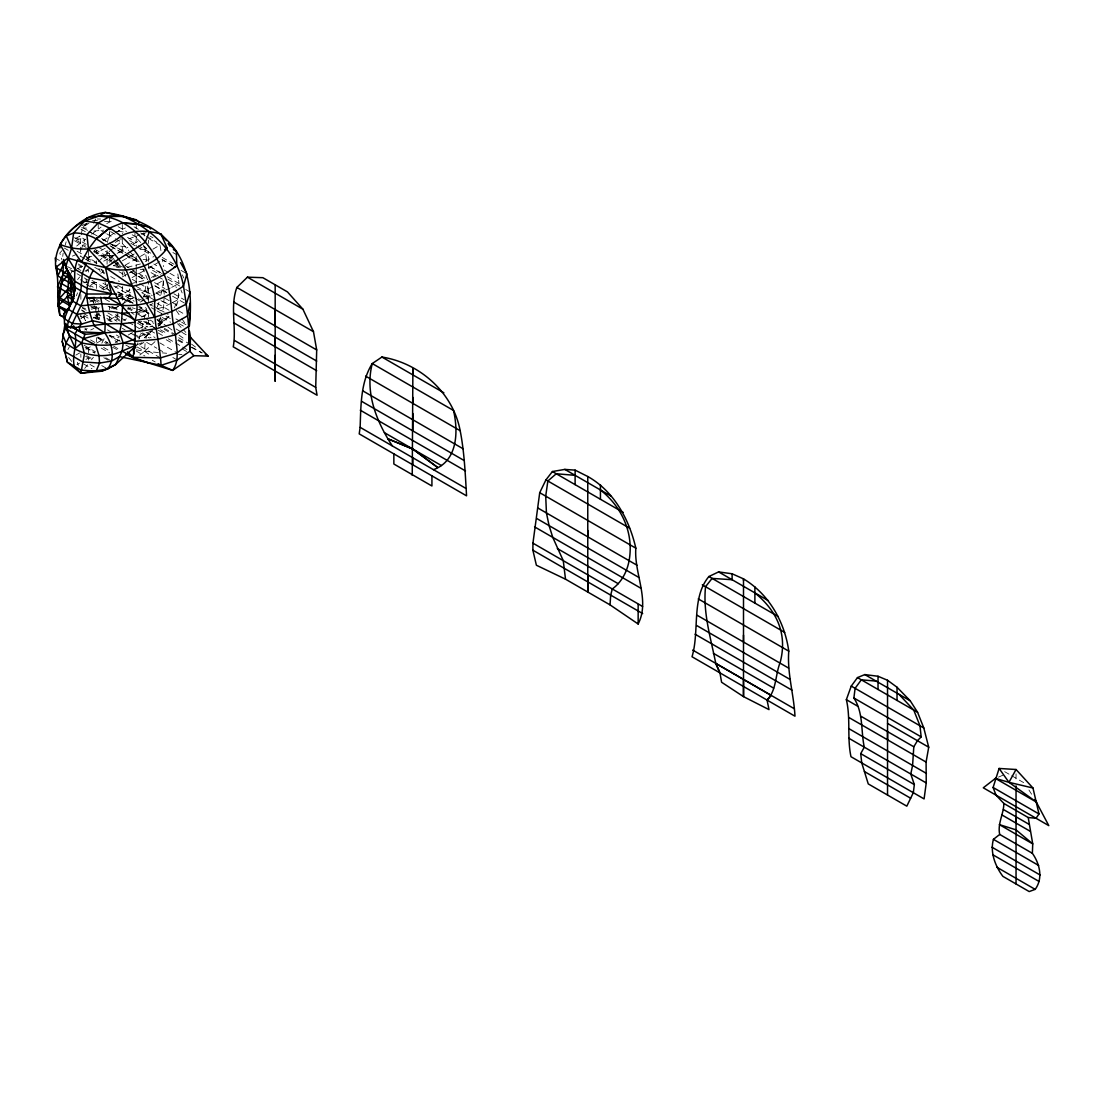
<?xml version="1.0" encoding="UTF-8"?>
<svg xmlns="http://www.w3.org/2000/svg" width="1104" height="1104" viewBox="0 0 1104 1104"><rect width="100%" height="100%" fill="white"/><g stroke="black" fill="none" stroke-linecap="round" stroke-linejoin="round"><path stroke-width="0.75" stroke-dasharray="5 3.75" d="M136.22 270.08L136.22 283.162L136.206 254.306M148.612 301.696L148.612 280.789M148.612 263.125L148.612 270.825M148.612 261.482L148.612 251.657L138.304 245.695M176.474 305.877L178.379 299.543L178.641 293.14M164.151 295.913L163.627 307.091L161.432 315.109M164.22 294.326L163.006 279.905M145.811 286.281L143.796 297.321M139.822 355.033L144.569 351.293L145.204 341.522L137.158 346.656M62.735 256.39L63.135 253.161M144.031 319.732L146.708 308.347M147.922 299.957L147.646 281.396M160.963 294.561L163.847 280.016L154.16 285.619M107.723 284.197L106.715 288.917L101.872 288.986M107.447 242.452L109.945 231.15M141.947 328.412L143.589 321.333L156.34 328.702M135.24 346.904L137.338 344.586L140.857 332.801M146.018 338.459L146.818 335.381L151.248 330.8L136.717 338.307M65.246 244.936L66.143 241.817M174.46 307.823L180.366 291.359M157.306 306.912L159.983 299.474M81.034 249.918L84.939 239.485L79.295 236.215M87.257 261.013L90.252 255.245M76.328 295.803L77.57 292.85M160.991 316.71L157.32 324.217L170.182 315.578L165.752 313.025M70.104 274.827L72.243 270.77M93.371 223.146L95.593 218.965L98.491 220.648M101.83 343.165L104.162 338.762L96.379 343.261M67.868 349.568L69.373 346.918M122.654 305.159L126.284 299.074L130.024 295.237L129.32 288.903M91.453 359.78L93.426 357.241M84.691 368.432L87.547 364.817M77.597 279.574L79.612 277.063M160.411 357.903L137.351 344.558M62.059 250.553L59.768 253.051L61.852 259.606M158.314 326.094L170.182 315.578M76.687 246.013L85.505 239.168M144.445 337.686L151.579 331.172M98.284 261.703L107.806 252.678L121.454 267.237M144.458 337.907L152.766 330.124M136.399 349.816L144.569 351.293L155.25 341.412M87.202 223.27L82.386 227.41L80.233 242.549L80.827 256.004M109.13 251.615L120.971 242.038L120.971 237.581M146.818 335.381L151.924 331.255M102.989 240.769L113.822 233.33L109.6 235.456M91.577 234.186L101.071 227.107M158.065 326.039L164.703 320.947L159.004 317.648M88.982 223.187L82.386 227.41L91.259 232.53M84.953 271.198L88.941 268.686M106.784 223.532L112.608 220.552M151.427 277.504L159.845 272.453L149.495 266.478M85.67 259.495L93.757 254.845M105.184 248.234L96.379 253.327L96.379 250.429M115.244 242.425L119.48 239.982M109.586 257.784L122.296 250.442M86.002 271.405L88.513 269.969L88.513 272.936M103.721 261.179L127.871 247.241M133.432 244.025L140.346 240.037M113.822 265.733L118.059 263.29L113.836 265.733M84.691 282.555L87.23 281.092M100.781 273.268L103.721 271.57M122.296 260.848L134.826 253.616M91.121 284.846L96.379 281.81L96.379 288.544M125.083 265.236L136.22 258.819L127.36 253.699M140.346 256.432L148.612 251.657M152.876 249.187L159.983 245.088L161.129 251.712M102.244 288.517L108.123 285.122M122.296 276.938L127.871 273.723M129.251 272.923L133.432 270.508M89.824 301.985L93.757 299.708M115.244 287.302L118.073 285.674M132.038 277.601L145.852 269.638M159.776 261.593L148.612 268.037L160.48 274.896M91.135 307.988L93.757 306.47M84.691 316.089L80.868 318.297L83.559 319.843M90.473 305.932L96.365 309.341L99.319 307.643M118.059 296.824L130.658 289.565M93.467 317.29L96.379 318.973L100.781 316.42M118.059 306.443L112.415 309.713L120.888 304.814M122.296 304L133.432 297.583M141.726 292.795L152.766 286.419M84.691 329.986L87.23 328.509M109.586 319.87L118.059 314.971L109.586 319.87L109.586 314.75M127.857 309.313L130.658 307.712M140.346 302.11L144.472 299.722M145.852 298.936L154.532 293.912M156.009 293.071L161.943 289.648M123.689 320.422L126.477 318.821M137.586 312.404L145.852 307.63M150.034 305.215L152.876 303.572M75.886 355.102L79.626 352.935M85.96 349.278L91.135 346.297M141.726 317.083L148.612 313.108L138.897 307.492M76.921 364.651L79.557 363.119M85.96 359.421L88.499 357.958L88.499 363.602M115.244 342.516L119.48 340.073M128.202 335.036L132.618 332.483M138.966 328.826L148.612 323.251L153.07 325.721M145.259 261.4L153.801 256.542M71.995 271.75L76.355 269.445M77.804 268.672L82.151 266.368M93.467 318.173L99.401 315.068L99.677 319.58M158.162 324.355L164.703 320.947M170.237 288.089L156.395 293.857M171.7 287.33L179.027 283.535L178.627 280.319M80.109 236.063L74.244 239.099L85.339 245.502M171.01 303.31L163.627 307.091L157.306 308.775M172.472 302.565L178.379 299.543M115.244 232.613L125.401 227.935M115.244 232.613L122.309 229.066M81.972 225.561L86.512 223.367M90.763 329.944L93.854 328.495M103.39 289.924L107.723 288.047L104.99 282.21M72.409 256.128L76.907 254.196M998.43 777.133L1004.447 774.553M153.428 277.228L162.219 273.502M128.74 238.892L139.794 234.793M137.338 344.586L143.63 342.13M120.101 321.112L117.176 319.415L110.938 321.664L103.693 317.552M141.616 329.834L152.6 325.901M91.411 309.258L97.787 307.078L98.753 311.88M144.997 296.976L154.795 294.409M141.395 234.269L147.826 232.157M127.181 267.292L140.995 263.828M130.369 283.769L147.563 279.712L142.968 268.589M133.087 298.315L119.825 298.646M138.469 321.913L141.878 321.526M93.854 231.053L103.735 230.143M88.375 256.528L91.784 256.28M98.587 255.811L107.088 255.217L113.947 256.004M130.852 312.653L146.225 311.714L149.04 313.55M83.449 282.734L90.017 282.707M91.66 282.707L99.857 282.665M97.276 218.992L100.643 219.02M81.53 227.783L89.866 228.335M143.396 296.217L148.405 296.59M119.453 298.563L126.284 299.074L133.322 303.145M92.515 220.317L97.663 220.745M104.507 221.324L109.641 221.752L112.456 223.381M75.1 238.616L84.939 239.485M118.197 294.188L130.024 295.237M137.144 347.015L144.569 351.293L166.663 353.266M178.558 354.329L181.953 354.632M127.65 257.605L136.22 258.598M143.065 259.385L146.501 259.785L146.584 262.752M113.712 265.733L125.29 267.278M140.18 269.279L146.804 270.176M96.2 314.612L99.401 315.068M112.015 244.812L128.437 247.296M139.946 249.021L144.872 249.766L150.765 253.175M118.39 231.067L124.849 232.295M109.117 335.768L119.011 337.769M116.21 267.044L119.398 267.748M137.365 289.276L145.507 291.111L151.303 294.464M132.08 307.781L135.226 308.651M136.799 309.092L146.225 311.714M82.441 307.602L85.477 308.554M117.742 292.422L136.634 298.411M138.207 298.922L142.94 300.412M139.201 309.603L148.612 313.108L148.612 323.251L155.126 328.661M120.764 298.163L133.129 303.227L120.736 298.108M80.109 316.048L87.768 319.718M112.594 347.305L118.583 350.368M67.51 266.63L71.594 268.727M158.148 330.234L165.71 334.153M177.813 340.418L183.857 343.551M191.42 347.47L202.004 352.963M160.494 329.82L167.932 333.932M178.337 339.673L185.762 343.772M191.71 347.056L202.101 352.811M134.012 226.831L138.386 229.356M150.075 236.104L152.987 237.788M140.636 232.875L145.066 235.428M146.542 236.284L156.865 242.245M148.529 238.464L159.983 245.088M172.886 252.526L175.743 254.182M118.087 226.624L126.518 231.495M132.149 234.752L137.903 238.064M127.512 237.401L136.22 242.425M143.465 246.606L146.363 248.29M162.329 257.494L173.935 264.201M129.458 240.589L136.827 244.853M161.874 259.302L172.183 265.264M181.028 270.37L186.921 273.764M172.886 265.94L162.564 259.992L163.558 266.616M110.855 231.743L116.582 235.055M130.893 243.308L135.185 245.792M136.62 246.62L150.931 254.886M105.322 232.999L98.215 228.887L98.215 222.953M106.743 233.813L113.864 237.926M115.285 238.74L120.971 242.038L128.768 250.511M153.815 264.022L156.74 265.705M164.068 269.928L168.457 272.467M169.919 273.309L178.696 278.387M92.736 233.386L100.133 237.65M101.609 238.505L110.483 243.625M111.959 244.481L125.249 252.154M131.169 255.576L137.089 258.985M150.392 266.671L160.742 272.647M88.927 231.509L96.352 235.801M102.258 239.209L125.884 252.844M167.215 276.704L183.499 286.115M110.055 245.778L139.711 262.904M167.891 279.174L179.759 286.019M185.693 289.441L190.136 292.008M81.047 229.204L85.325 231.688M111.021 246.509L123.869 253.934M125.29 254.762L139.573 263M151.069 272.633L156.74 275.917M158.162 276.731L162.426 279.188M168.112 282.472L176.64 287.399M97.801 246.91L113.45 255.935M1004.668 771.668L1010.312 774.925M1011.747 775.753L1024.636 783.191M107.088 255.217L114.499 259.495M124.89 265.484L129.334 268.051M130.81 268.907L145.645 277.477M154.546 282.61L164.924 288.599M173.825 293.747L184.202 299.736M74.548 237.553L86.222 244.301M94.985 249.352L112.511 259.481M113.974 260.323L118.349 262.849M132.963 271.28L147.563 279.712M94.213 250.622L111.959 260.875M113.436 261.717L119.356 265.139M131.169 271.957L145.963 280.499M154.822 285.619L166.773 292.519M94.047 250.856L111.49 260.93M112.953 261.772L121.675 266.809M130.396 271.846L144.941 280.237M155.112 286.115L166.745 292.822M172.555 296.189L186.314 304.124M74.534 240.713L86.181 247.434M93.467 251.643L121.123 267.61M118.956 271.694L124.89 275.117M132.301 279.395L138.235 282.817M139.711 283.673L148.612 288.806M156.023 293.098L163.447 297.376M164.924 298.232L170.858 301.654M172.334 302.51L178.268 305.932M77.142 251.298L82.786 254.555M84.208 255.383L97.097 262.821M162.881 301.144L168.664 304.483M86.471 257.618L96.917 263.649M136.22 286.35L152.228 295.582M160.963 300.633L168.236 304.828M178.503 310.762L184.465 314.198M80.164 256.059L84.58 258.612M86.057 259.468L90.487 262.021M64.336 248.055L68.2 250.291M100.643 269.003L103.624 270.728M142.43 293.14L154.85 300.302M94.737 267.32L104.894 273.185M110.704 276.524L119.398 281.561M144.072 295.789L149.868 299.143M157.127 303.338L171.52 311.645M118.501 285.743L131.79 293.416M153.939 306.194L164.275 312.17M175.909 318.89L180.214 321.374M181.649 322.202L188.825 326.342M149.854 304.414L152.614 306.001M156.768 308.402L162.302 311.59M78.205 264.008L85.56 268.258M78.826 265.678L81.751 267.361M113.85 285.977L134.122 297.68M135.571 298.508L141.367 301.861M151.51 307.712L155.857 310.224M157.306 311.052L164.537 315.233M165.986 316.075L171.782 319.415M179.027 323.596L183.374 326.108M76.769 268.079L80.882 270.452M102.962 283.204L107.419 285.784M117.838 291.801L134.205 301.24M162.357 317.497L170.582 322.244M119.122 294.63L133.363 302.855M137.641 305.325L147.605 311.08M55.2 258.032L59.423 260.475M92.018 280.416L109.6 290.587M118.266 295.596L132.715 303.931M158.728 318.946L165.945 323.113M176.06 328.964L180.394 331.462M181.843 332.29L186.176 334.802M69.869 269.597L75.61 272.909M77.045 273.737L82.772 277.049M84.208 277.877L104.273 289.455M80.302 279.754L85.891 282.983M90.211 285.467L93.122 287.164M128.133 307.367L133.97 310.735M135.433 311.576L144.182 316.627M150.02 320.008L152.932 321.692M158.714 325.018L162.909 327.446M164.317 328.261L175.508 334.719M86.374 284.432L90.763 286.957M127.402 308.113L133.28 311.507M137.683 314.047L143.561 317.441M145.024 318.283L153.842 323.375M164.096 329.296L172.873 334.36M178.724 337.741L188.977 343.661M105.156 299.156L109.586 301.709M112.843 306.774L117.176 309.272L117.176 319.415M139.145 321.954L147.936 327.032M158.134 332.925L162.467 335.423M168.236 338.762L174.018 342.088M175.453 342.916L181.222 346.256M182.671 347.084L187.004 349.582M112.153 306.664L119.411 310.859M138.262 321.747L146.97 326.77M110.786 306.526L117.99 310.679M96.434 299.446L99.346 301.13M108.068 306.167L115.34 310.362M137.144 322.948L145.866 327.985M151.69 331.352L154.588 333.022M166.221 339.742L173.494 343.937M182.215 348.974L186.576 351.486M94.116 299.681L98.311 302.11M89.217 299.57L93.578 302.096M115.409 314.695L119.784 317.221M121.233 318.062L127.057 321.43M128.519 322.271L132.88 324.783M134.343 325.625L138.704 328.15M146.087 332.414L155.043 337.576M107.888 312.901L119.425 319.567M142.499 332.884L151.151 337.879M159.804 342.889L177.123 352.88M94.199 306.029L99.898 309.327M140.608 332.953L149.399 338.031M106.702 315.302L117.01 321.25M95.248 311.576L100.988 314.888M106.729 318.214L112.456 321.526M133.984 333.946L139.725 337.258M96.49 313.398L102.258 316.724M122.309 328.302L125.166 329.944M130.893 333.256L135.185 335.74M136.62 336.568L139.477 338.21M146.666 342.364L156.837 348.243M158.3 349.085L165.572 353.28M172.845 357.475L175.743 359.159M82.207 307.919L86.236 310.252M81.558 309.879L84.332 311.48M94.075 317.096L99.636 320.312M81.848 310.583L84.76 312.266M83.311 313.398L87.699 315.923M83.821 315.62L89.728 319.028M107.461 329.875L110.428 331.586M116.362 335.023L119.329 336.734M109.779 335.243L120.212 341.26M118.418 340.736L109.586 335.63L117.245 342.571M125.787 344.986L131.666 348.381M136.082 350.934L144.9 356.026M152.255 360.263L155.195 361.96M97.814 337.024L107.833 342.82M113.56 346.118L119.301 349.43M98.408 337.755L108.302 343.468M90.597 339.935L94.93 342.433M103.597 347.443L110.814 351.61M101.237 348.091L109.738 352.99M84.194 345.317L95.689 351.955M105.749 357.765L110.055 360.249M86.002 347.429L94.889 352.562M103.79 357.696L108.233 360.263M85.063 347.567L94.861 353.225M86.816 355.75L92.764 359.173M85.56 356.261L92.915 360.511M101.747 365.603L107.64 368.998M89.962 364.444L95.813 367.825M83.642 363.975L91.977 368.777M131.086 312.529L134.012 314.323M145.687 321.471L148.612 323.251M143.63 321.292L152.255 326.812M97.262 337.7L106.853 343.979M144.569 351.293L151.593 356.068M156.906 319.111L166.58 326.108M167.96 327.101L172.114 330.096M179.027 335.105L185.927 340.101M191.461 344.089L195.615 347.098M148.598 313.688L140.346 307.561L148.571 313.702M94.93 314.902L101.347 320.284M177.62 323.762L185.831 332.373M146.735 248.98L134.964 236.366L134.964 232.461M129.872 251.712L139.891 262.614M84.87 328.095L86.747 330.303M68.655 357.489L71.705 361.436M176.295 310.528L180.89 317.29M181.815 318.642L186.41 325.404M1028.928 789.981L1032.364 795.432M101.389 269.624L104.825 275.062M108.468 289.303L110.704 293.029M94.075 299.488L95.551 302.524M182.367 274.882L183.788 277.987M98.918 268.424L100.243 271.598M180.904 289.855L182.132 292.919M123.827 271.598L126.932 279.436M77.363 362.278L78.37 365.41M85.919 279.381L86.83 282.32M92.957 300.109L94.282 304.897M94.723 306.484L98.711 320.809M146.501 259.785L144.707 246.33M177.827 273.902L178.434 278.719M143.851 232.668L144.224 235.98M1016.039 773.863L1016.039 781.273M148.612 240.175L148.612 243.46M136.22 224.002L136.22 228.749M136.206 236.366L136.22 245.695M122.296 224.457L122.309 233.717M122.296 238.354L122.309 253.423M122.296 271.888L122.309 275.255M122.296 286.419L122.309 300.799M109.641 216.55L109.641 221.752M109.586 232.489L109.6 240.575M109.586 253.258L109.6 262.241M109.586 306.526L109.586 309.741M107.088 250.442L107.088 264.836M96.379 260.889L96.379 263.911M96.379 306.429L96.379 309.341M96.379 314.157L96.379 318.973M96.379 337.617L96.379 341.854M88.499 250.594L88.513 260.917M88.499 347.815L88.499 354.577M80.868 294.547L80.868 299.281M80.868 313.909L80.868 316.834M80.868 353.998L80.868 357.337M160.977 322.879L156.851 319.815L160.922 322.906M85.45 320.684L83.642 316.613L85.45 320.684"/><path stroke-width="1.5" d="M275.172 355.253L275.172 381.17L275.172 284.804M275.172 346.725L275.172 337.106M275.172 325.956L275.172 309.575M412.896 464.853L412.896 457.787M412.896 430.933L412.896 413.503M412.896 403.402L412.896 397.412M412.896 374.918L412.896 368.584L412.247 475.382M587.783 574.825L587.77 592.034L587.77 476.514L575.115 470.138L564.834 469.407L552.414 471.532L545.928 479.881L539.718 492.688L532.942 543.168L532.873 550.192L536.378 565.234L565.51 579.186L610.043 604.882L638.153 623.995C650.311 600.203 633.862 573.349 635.835 548.177C629.294 519.542 614.072 491.252 587.783 476.528M587.783 536.82L587.783 530.527M743.503 679.402L743.503 696.624L768.991 709.61L767.059 700.074C776.636 690.248 775.215 674.765 780.128 662.552C787.663 634.289 777.188 611.105 754.888 592.876M715.737 663.338L719.96 672.874L721.588 682.244L743.503 696.624L743.503 578.869L732.118 573.79L718.594 571.913L708.878 576.536C691.076 597.844 699.757 630.936 692.029 656.756L794.977 716.192C793.859 694.388 787.042 673.095 788.767 651.153C784.778 622.063 769.046 594.173 743.503 578.882L743.503 580.359M887.533 739.818L887.533 731.621M1016.039 883.973L1016.039 785.869M150.655 228.983L148.612 226.886L136.192 223.988L122.296 222.925L109.586 228.031L109.586 229.522L109.586 228.031L98.215 222.953L84.677 221.076C67.551 228.418 53.503 248.372 55.752 267.444C59.933 282.928 55.669 299.391 59.823 315.095L65.205 318.2M189.433 331.021L190.509 337.3L208.049 356.095L193.849 355.695L172.679 370.406L161.074 365.355C159.956 343.551 153.125 322.258 154.85 300.302C150.862 271.225 135.13 243.335 109.6 228.031L96.379 238.643L88.499 249.131L81.42 261.952L67.896 258.06L60.099 244.481C70.518 228.211 85.256 214.866 105.239 212.437C132.715 216.356 160.177 227.659 176.35 251.27C190.937 273.571 191.806 300.454 189.364 326.122M360.125 427.331C360.953 405.872 360.47 382.357 372.269 363.561L381.915 357.034C419.644 362.995 452.999 392.555 460.175 430.712C464.398 452.226 465.267 474.085 466.564 495.848L359.214 433.872L360.125 427.331L465.653 488.258M69.745 306.636L67.399 296.603L68.945 274.91M189.101 334.195L189.888 351.251L193.849 355.695M926.242 782.943L926.09 762.077L928.712 747.201L923.8 727.991L917.59 712.301L910.248 700.819L897.028 687.24L887.533 680.271L878.025 676.269L864.818 674.585L857.477 677.594L851.253 686.095L846.354 699.66C850.811 718.469 846.934 737.817 850.977 756.709L924.089 798.923L926.242 782.943L848.824 738.245M59.975 247.903L60.099 244.481C80.081 252.402 104.287 250.263 120.971 236.09C133.418 229.411 147.688 230.501 160.908 233.979L166.497 240.631M65.026 323.707L62.224 341.536L67.358 362.167L80.868 373.249L101.651 371.206L107.64 368.998C115.768 357.889 112.208 343.399 104.825 332.939L105.197 323.527L100.685 297.169M1003.867 803.477C1003.757 814.021 997.285 823.681 999.713 834.445L993.421 839.344C989.888 852.219 995.187 866.047 1002.887 876.369L1029.19 891.563L1035.179 889.369C1043.308 878.26 1039.747 863.756 1032.364 853.295L1032.737 843.884L1028.224 817.54L1003.867 803.477L996.029 795.156L993.103 787.483L999.106 768.453L1016.039 769.502L1032.971 788.008L1038.974 813.952L1036.049 818.271L1028.224 817.54M134.854 330.62L85.022 334.291L77.432 329.903L74.962 333.836C77.749 344.752 71.622 355.309 74.285 366.169L80.868 373.249L107.64 368.998L115.644 364.541L122.158 351.086L123.193 342.985L119.618 332.387L121.426 323.803L122.654 305.159L101.126 303.738L80.882 305.849L72.215 300.854C77.777 287.44 71.346 272.716 77.901 259.468M898.96 694.306L913.739 710.079L919.963 725.77L921.178 736.865L917.438 740.701L913.808 746.787L912.58 765.431L910.772 774.014L914.347 784.599L913.312 792.713L906.812 806.168L868.255 783.909L861.741 762.933L860.706 753.632L864.28 747.173C860.747 730.641 863.576 712.88 853.889 698.004L855.103 688.316L861.327 679.816L876.093 681.099M190.509 337.3L189.888 351.251L177.206 359.987L161.074 365.355L119.48 356.606L111.49 361.077L99.526 363.078L82.648 361.891L64.129 351.196L66.047 343.068L69.621 335.975L66.005 327.86L65.95 323.417M66.102 312.211L58.112 305.918L62.859 274.73L63.59 261.234M315.716 387.38L316.696 349.94L313.481 331.683L302.91 309.203L287.468 291.911L262.862 277.697L247.434 277.173L236.863 287.454C229.77 306.691 236.711 327.336 233.261 346.835L317.069 395.218L315.716 387.38L234.614 340.543M610.043 604.882L610.678 595.111L612.292 588.97C621.552 582.291 627.031 571.748 629.101 560.68C634.041 533.356 621.994 506.902 600.438 489.969M71.788 326.963L85.022 334.291L81.696 342.944L75.265 348.381L66.005 327.86L62.68 334.65L66.047 343.068C81.627 355.667 103.748 359.656 122.158 351.086L132.935 357.31L160.411 357.903L177.123 352.88L188.977 343.661C189.502 324.328 186.41 305.173 183.499 286.115C177.509 253.368 152.738 229.177 122.986 216.356L99.36 215.818L84.677 221.076L73.651 232.958L71.581 248.096L65.578 267.113L75.238 287.509L74.962 291.125L63.549 259.454M190.136 312.791L188.825 326.342L175.508 334.719L158.024 339.301L135.074 341.315L105.197 323.527L92.667 320.726L81.558 324.093L72.395 323.458L64.349 318.808L63.825 313.853L68.02 308.458M80.868 373.249L84.47 353.708L81.696 342.944L69.621 335.975M67.717 326.011L66.599 329.006L83.324 338.666L104.825 332.939L94.323 326.066C87.423 308.237 82.276 287.785 93.371 270.328M147.66 362.664L132.935 357.31C135.157 345.138 135.709 332.787 134.923 320.45C140.995 303.407 132.535 286.447 126.422 270.673C115.23 251.795 97.304 232.723 73.651 232.958L66.323 235.966L71.581 248.096L81.42 261.952L109.117 281.865L132.646 286.364L150.779 281.575L164.151 274.62L176.833 265.871L176.35 251.27L168.691 243.004M71.208 293.222L70.435 283.217L71.277 278.622M67.441 326.053L68.379 321.126L76.549 303.352L80.868 290.766L82.262 273.571L86.002 264.146M190.136 303.158L187.445 315.923L173.328 323.831L156.34 328.702L135.254 331.793L121.426 323.803C104.218 322.699 87.589 327.17 70.394 327.75L64.487 324.341L64.349 318.808L74.258 294.52L70.435 283.217L70.228 278.18M73.043 299.391L74.258 294.52M69.097 273.281L61.162 283.383L57.67 296.631L70.325 303.931M190.136 292.008L186.314 304.124L171.52 311.645L154.698 317.234L134.923 320.45C118.404 307.16 96.31 311.466 77.018 314.378L68.351 309.368L63.825 313.853M149.44 231.633L145.245 242.314L105.432 267.637L81.42 261.952M67.068 269.818L62.859 274.73L57.491 286.902L71.332 294.878L72.353 300.978M69.676 305.753L73.733 298.315M68.351 309.368L73.733 298.397M70.394 327.75L86.498 294.009L116.5 294.037M70.435 283.217L57.822 275.945L63.411 264.532L62.362 261.248M1034.945 799.503L1048.8 825.626L983.291 787.801L995.422 778.417L1008.959 782.322L1016.039 769.502M94.502 297.514L86.774 297.956L108.509 297.901L111.435 293.595L105.432 267.637L88.499 249.131L86.871 234.641L98.215 222.953L109.641 216.55L122.986 216.356M85.091 220.331L86.94 217.943C122.889 208.076 153.028 244.495 164.151 274.62C172.845 293.678 170.14 314.833 175.508 334.719C176.185 346.725 180.228 359.669 172.679 370.406L135.074 358.772L126.077 354.191M64.267 317.027L59.823 315.095L58.774 299.225L67.482 289.579L71.829 287.716M160.908 233.979L167.187 248.207C153.525 267.03 127.374 274.234 105.432 267.637L132.646 286.364L146.197 302.951L154.698 317.234M767.059 700.074L771.254 695.423L715.765 663.394C710.81 638.126 702.806 612.692 705.539 586.707L712.094 578.399L732.118 579.724L732.118 573.79M66.599 329.006L68.765 326.687M66.93 311.011L58.112 305.918L67.399 296.603L71.939 294.409M433.458 469.669C457.718 461.017 458.45 431.733 453.509 410.467L372.269 363.561C364.72 392.693 376.588 421.783 392.32 445.919M134.936 346.808L115.644 364.541L101.651 371.206M109.586 228.031L96.379 238.643L100.34 235.911M135.82 347.512L133.142 349.237L134.108 353.998M164.51 249.877L167.187 248.207M100.906 214.756L105.239 212.437L136.316 219.779L139.711 222.898M173.908 267.403L176.833 265.871M122.158 351.086L135.82 345.235M81.696 342.944C99.484 346.587 118.39 346.256 135.212 338.818M121.426 323.803L135.061 322.285M122.323 313.177L129.154 312.763M132.88 219.668L136.316 219.779M104.825 332.939L80.288 331.876L79.088 326.715L81.558 324.093L77.018 314.378M103.817 297.473L118.211 298.549M122.309 222.925L136.234 224.002L148.612 226.886M575.115 475.341L556.278 473.754L547.86 480.999L545.707 496.138L546.439 512.96L549.088 525.628L552.759 537.372L563.261 560.666L565.51 579.186M123.193 342.985L135.764 344.407M114.043 282.431L89.631 277.822L74.893 269.307L67.896 258.06L55.752 267.444L68.503 274.799L67.634 270.411M111.435 293.595L87.368 288.517L74.368 281.009L65.578 267.113M999.106 768.453L1008.959 782.322L1032.971 788.008M388.18 438.964L412.882 449.093L437.653 467.475L412.896 449.093L388.125 438.868M58.112 305.918L66.64 309.741M77.432 329.903L74.617 328.606L73.651 325.818M63.411 264.532L66.143 265.926M697.314 615.37L788.601 668.072M83.324 338.666L95.731 345.028L99.056 355.654L99.526 363.078L96.145 371.179L81.213 370.171L67.358 362.167L66.185 356.426M247.434 277.173L302.91 309.203M381.915 357.034L443.863 392.803M564.834 469.407L610.719 495.903M173.425 249.587L176.35 251.27M236.863 287.454L313.481 331.683M552.414 471.532L623.139 512.366M718.594 571.913L768.412 600.686M545.928 479.881L629.625 528.209M365.603 376.105L460.175 430.712M233.648 301.985L316.696 349.94M708.878 576.536L778.127 616.515M864.818 674.585L910.248 700.819M233.648 313.136L316.696 361.077M702.31 584.844L784.696 632.413M539.718 492.688L635.835 548.177M362.788 390.857L462.99 448.721M857.477 677.594L917.59 712.301M233.648 322.754L316.696 370.709M361.657 401.359L464.135 460.52M851.253 686.095L923.8 727.991M698.252 598.892L788.767 651.153M538.172 508.185L636.994 565.234M360.277 410.191L465.502 470.939M995.422 778.417L1036.656 802.222L1008.959 782.322M853.889 698.004L921.178 736.865M536.751 518.507L638.802 577.42M384.399 432.644L441.379 465.529M846.354 699.66L857.629 706.174M887.533 723.437L928.712 747.201M993.103 787.483L1038.974 813.952M534.571 526.87L640.982 588.308M861.258 716.441L913.808 746.787M696.762 625.568L790.243 679.54M62.252 262.103L65.067 263.732M557.313 548.522L618.24 583.712M848.976 717.559L926.09 762.077M1003.426 809.522L1028.652 824.095M695.078 634.22L791.927 690.138M108.509 297.901L121.261 305.27L134.923 320.45M532.942 543.168L642.597 606.469M1001.797 814.876L1030.294 831.326M62.859 274.73L71.346 279.629M848.645 728.516L926.422 773.421M713.363 653.306L773.642 688.109M532.873 550.192L642.68 613.589M75.238 287.509L86.498 294.009M61.162 283.383L71.608 289.4M692.677 650.063L794.328 708.754M67.482 289.579L71.801 292.077M860.706 753.632L914.347 784.599M999.713 834.445L1032.364 853.295M67.399 296.603L71.774 299.115M58.774 299.225L70.311 305.891M993.421 839.344L1038.671 865.467M158.134 363.658L161.074 365.355M864.418 771.544L910.648 798.233M991.985 847.21L1040.092 874.989M993.062 854.896L1039.03 881.447M72.367 326.977L76.176 329.171M996.912 867.275L1035.179 889.369M205.289 354.094L208.049 356.095M127.429 351.831L135.074 358.772M168.125 243.584L170.03 246.233M107.405 279.146L121.261 305.27C143.354 307.326 165.448 298.315 183.499 286.115L186.921 273.764L180.532 262.573M715.751 663.38L719.96 672.874M62.224 341.536L65.591 353.542M55.2 258.032L55.683 261.289M56.387 266.174L57.822 275.945M71.332 294.878L71.732 302.689M1016.039 816.808L1016.039 823.101M743.503 635.117L743.503 641.41M897.028 687.24L897.028 700.433M887.533 680.271L887.533 795.032M878.025 676.269L878.025 689.462M754.888 586.942L754.888 603.101M638.153 604.495L638.153 623.995M600.438 484.753L600.438 499.256M575.115 470.138L575.115 484.642M431.926 475.852L431.926 485.995L393.852 464.011L393.852 453.868M135.24 346.904L133.142 349.237L135.24 346.904M1016.039 829.863L999.355 824.605L1032.737 843.884L1016.039 829.863"/></g></svg>
